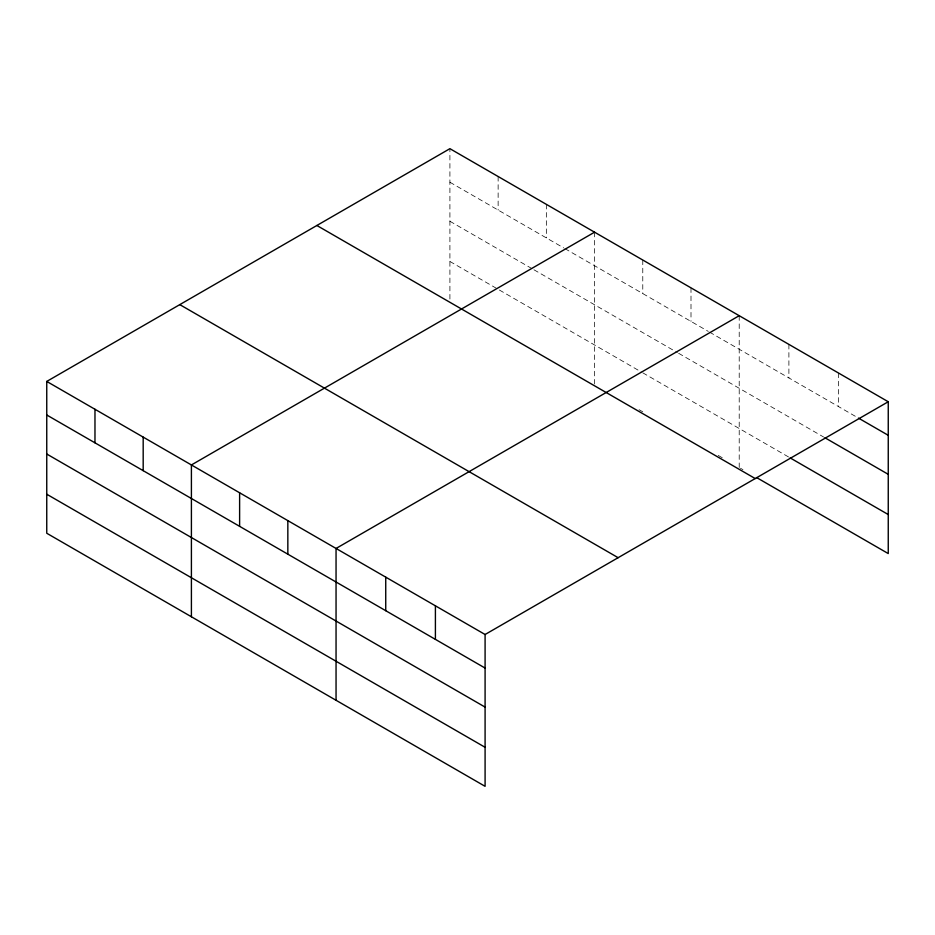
<?xml version="1.0" encoding="UTF-8"?>
<svg xmlns="http://www.w3.org/2000/svg" width="935" height="935" viewBox="0 0 935 935"><rect width="100%" height="100%" fill="white"/><g stroke="black" fill="none" stroke-linecap="round" stroke-linejoin="round"><path stroke-width="0.7" stroke-dasharray="4.67 3.51" d="M449.91 299.048L449.91 148.677M449.91 182.22L563.653 247.892M564.892 248.605L708.309 331.411M709.548 332.124L857.196 417.372M449.91 221.256L532.751 269.081M533.978 269.794L677.396 352.589M678.635 353.301L823.665 437.042M449.91 261.461L496.894 288.588M499.36 290.014L641.539 372.107M642.777 372.82L788.895 457.168M639.072 409.705L642.777 411.844M718.197 455.392L723.141 458.243M740.462 468.236L742.939 469.674M838.566 373.065L838.566 406.62M788.895 344.384L788.895 377.939M739.211 315.703L739.211 467.523M691 287.863L691 321.418M642.777 260.023L642.777 293.578M594.567 232.184L594.567 384.005M546.344 204.344L546.344 237.899M498.133 176.505L498.133 210.059"/><path stroke-width="1.4" d="M46.75 381.433L485.09 634.503L485.09 786.323L46.75 533.254L46.75 381.433L449.91 148.677L888.25 401.746L888.25 553.567L756.602 477.563M594.567 232.184L191.406 464.952L191.406 616.773M739.211 315.703L336.051 548.459L336.051 700.28M485.09 634.503L888.25 401.746M858.447 418.085L888.25 435.301M824.915 437.755L888.25 474.325M790.133 457.893L888.25 514.542M316.871 225.487L755.211 478.556M179.789 304.623L618.128 557.692M46.75 414.988L485.09 668.058M46.75 454.013L485.09 707.094M46.75 494.229L485.09 747.299M435.406 605.822L435.406 639.376M385.734 577.14L385.734 610.695M287.84 520.62L287.84 554.174M239.617 492.792L239.617 526.335M143.184 437.113L143.184 470.667M94.973 409.273L94.973 442.828"/></g></svg>
